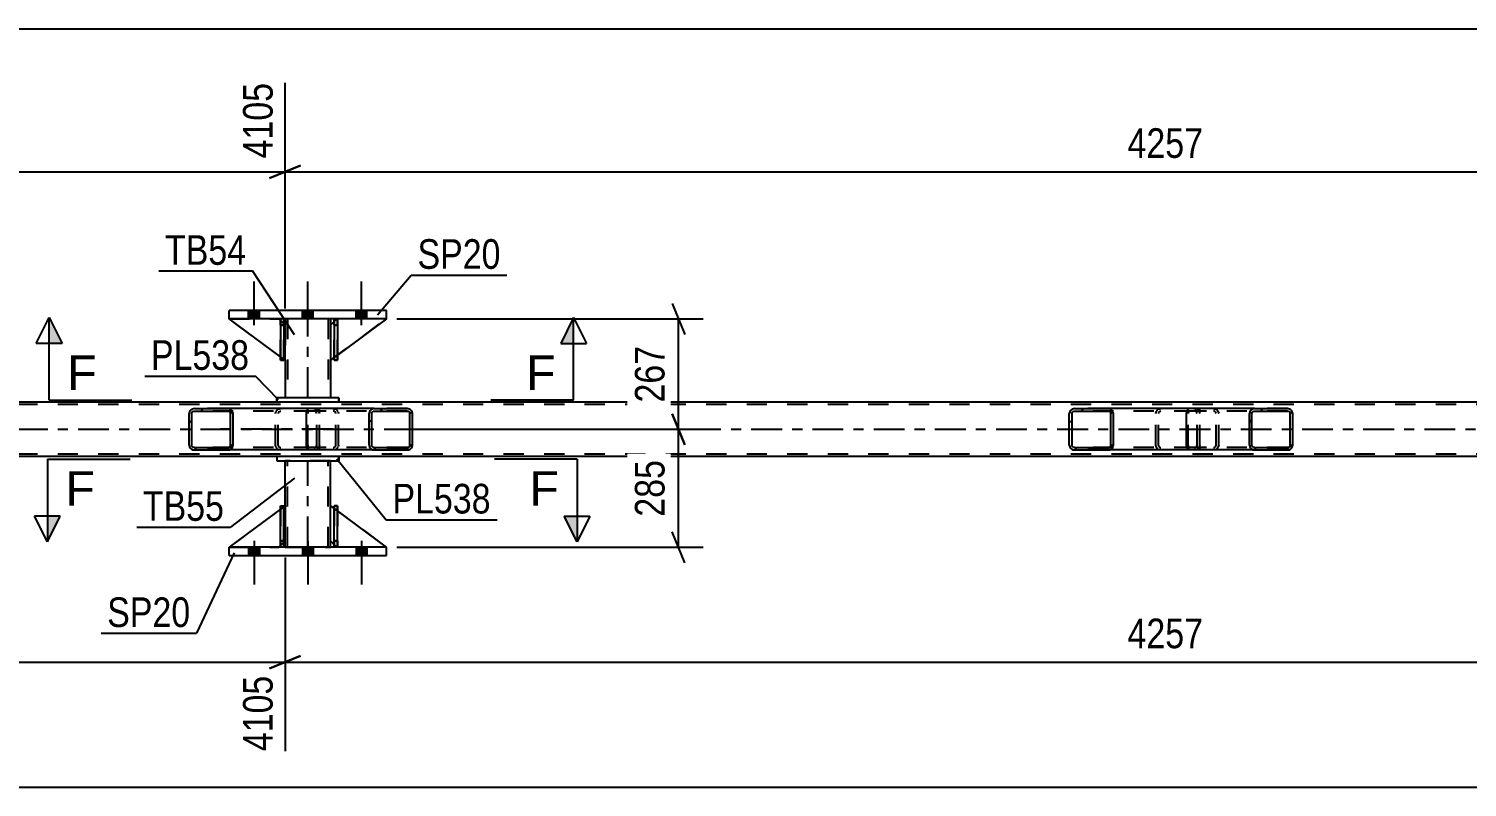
# Model space of a CAD drawing. Header units: millimetres. Extents: x -75 to 766, y -434 to 160.
# Drawn here: x 160.5 to 299.6, y -255.5 to -182.1 of the extents above; entities that cross this region are included whole.
import ezdxf

# ---------------------------------------------------------------- set-up
doc = ezdxf.new("R2010")
doc.units = ezdxf.units.MM
doc.linetypes.add('DXK_LINE_DOT2', pattern=[3.9198, 1.9599, -1.9599])
doc.linetypes.add('DXK_LINE_DOT3', pattern=[5.9187, 2.979, -0.9799, 0.9799, -0.9799])
doc.styles.add('Arial', font='arial.ttf', dxfattribs={"height": 0.2})
doc.styles.add('Arial Narrow', font='ARIALN.TTF', dxfattribs={"height": 0.2})

# ---------------------------------------------------------------- blocks, each defined once
blk = doc.blocks.new('Part-814185074-5312 - 5260')
at = {"color": 7, "linetype": 'DXK_LINE_DOT2'}
for p, q in [((184.8, -228.27), (185.12, -228.27)), ((184.8, -231.67), (184.8, -228.27)), ((184.8, -228.27), (184.8, -232.27)), ((185.12, -228.27), (185.12, -231.67)), ((185.12, -232.27), (185.12, -228.37)), ((185.12, -231.67), (184.8, -231.67)), ((184.8, -232.27), (184.8, -231.67)), ((185.12, -232.27), (184.8, -232.27)), ((185.12, -231.67), (185.12, -232.27)), ((185.12, -232.27), (185.12, -232.27))]:
    blk.add_line(p, q, dxfattribs=at)
blk = doc.blocks.new('Part-814185074-5344 - 5260')
at = {"color": 7, "linetype": 'DXK_LINE_DOT2'}
for p, q in [((190.25, -210.19), (189.65, -210.79)), ((189.65, -214.19), (195.04, -210.19)), ((189.65, -210.79), (189.65, -214.19)), ((195.04, -210.19), (190.25, -210.19))]:
    blk.add_line(p, q, dxfattribs=at)
blk = doc.blocks.new('Part-814185074-5385 - 5260')
at = {"color": 2, "linetype": 'Continuous'}
for p, q in [((185.24, -228.27), (185.24, -223.91)), ((189.64, -228.27), (189.64, -223.91)), ((185.24, -232.27), (185.24, -231.67)), ((189.64, -232.27), (189.64, -231.67))]:
    blk.add_line(p, q, dxfattribs=at)
at = {"color": 7, "linetype": 'DXK_LINE_DOT2'}
for p, q in [((189.64, -223.91), (185.24, -223.91)), ((185.48, -232.27), (185.48, -223.91)), ((189.4, -232.27), (189.4, -223.91)), ((185.24, -231.67), (185.24, -228.27)), ((189.64, -231.67), (189.64, -228.27)), ((185.24, -232.27), (189.64, -232.27))]:
    blk.add_line(p, q, dxfattribs=at)
at = {"color": 7, "linetype": 'DXK_LINE_DOT3'}
blk.add_line((187.44, -232.27), (187.44, -223.91), dxfattribs=at)
blk = doc.blocks.new('Part-814185074-5314 - 5260')
at = {"color": 2, "linetype": 'Continuous'}
for p, q in [((184.8, -232.27), (184.8, -228.27)), ((184.8, -228.27), (185.12, -228.27)), ((185.12, -232.27), (185.12, -228.27)), ((184.8, -232.27), (184.8, -232.27)), ((185.12, -232.27), (184.8, -232.27))]:
    blk.add_line(p, q, dxfattribs=at)
at = {"color": 7, "linetype": 'DXK_LINE_DOT2'}
for p, q in [((184.8, -228.27), (184.8, -231.67)), ((185.12, -231.67), (185.12, -228.27)), ((184.8, -231.67), (184.8, -232.27)), ((184.8, -231.67), (185.12, -231.67)), ((185.12, -232.27), (185.12, -231.67)), ((185.12, -232.27), (185.12, -232.27))]:
    blk.add_line(p, q, dxfattribs=at)
blk = doc.blocks.new('Part-814185074-5380 - 5260')
at = {"color": 2, "linetype": 'Continuous'}
for p, q in [((184.44, -223.51), (184.44, -223.91)), ((190.44, -223.51), (184.44, -223.51)), ((184.44, -223.91), (190.44, -223.91)), ((190.44, -223.51), (190.44, -223.91)), ((190.44, -223.51), (190.44, -223.51)), ((190.44, -223.91), (190.44, -223.91))]:
    blk.add_line(p, q, dxfattribs=at)
at = {"color": 7, "linetype": 'DXK_LINE_DOT2'}
for p, q in [((184.44, -223.51), (184.44, -223.91)), ((190.44, -223.91), (190.44, -223.51)), ((190.44, -223.51), (190.44, -223.51)), ((190.44, -223.91), (190.44, -223.91))]:
    blk.add_line(p, q, dxfattribs=at)
blk = doc.blocks.new('Part-814185074-5315 - 5260')
at = {"color": 7, "linetype": 'DXK_LINE_DOT2'}
for p, q in [((185.24, -228.27), (179.84, -232.27)), ((185.24, -231.67), (185.24, -228.27)), ((185.24, -228.27), (185.24, -231.67)), ((179.84, -232.27), (184.64, -232.27)), ((184.64, -232.27), (185.24, -231.67)), ((185.24, -231.67), (184.64, -232.27)), ((185.24, -231.67), (185.24, -231.67))]:
    blk.add_line(p, q, dxfattribs=at)
blk = doc.blocks.new('Part-814185074-5316 - 5260')
at = {"color": 2, "linetype": 'Continuous'}
for p, q in [((184.8, -228.6), (179.84, -232.27)), ((185.24, -228.27), (185.12, -228.37)), ((185.24, -231.67), (185.24, -228.27)), ((184.8, -232.12), (184.64, -232.27)), ((185.24, -231.67), (185.12, -231.8)), ((185.24, -231.67), (185.24, -231.67))]:
    blk.add_line(p, q, dxfattribs=at)
at = {"color": 7, "linetype": 'DXK_LINE_DOT2'}
for p, q in [((185.12, -228.37), (184.8, -228.6)), ((185.24, -231.67), (185.24, -228.27)), ((179.84, -232.27), (184.64, -232.27)), ((185.24, -231.67), (184.64, -232.27)), ((185.12, -231.8), (184.8, -232.12))]:
    blk.add_line(p, q, dxfattribs=at)
blk = doc.blocks.new('Part-814185074-5317 - 5260')
at = {"color": 7, "linetype": 'DXK_LINE_DOT2'}
for p, q in [((190, -210.79), (190, -210.19)), ((190, -210.19), (190, -210.19)), ((190, -210.19), (190, -214.19)), ((190.32, -210.19), (190, -210.19)), ((190, -214.19), (190, -210.79)), ((190, -210.79), (190.32, -210.79)), ((190.32, -210.79), (190.32, -210.19)), ((190.32, -214.19), (190.32, -210.19)), ((190.32, -210.79), (190.32, -214.19)), ((190, -214.19), (190.32, -214.19))]:
    blk.add_line(p, q, dxfattribs=at)
blk = doc.blocks.new('Part-814185074-5318 - 5260')
at = {"color": 7, "linetype": 'DXK_LINE_DOT2'}
for p, q in [((189.65, -231.67), (189.65, -228.27)), ((189.65, -228.27), (195.04, -232.27)), ((190.25, -232.27), (189.65, -231.67)), ((195.04, -232.27), (190.25, -232.27))]:
    blk.add_line(p, q, dxfattribs=at)
blk = doc.blocks.new('Part-814185074-5319 - 5260')
at = {"color": 2, "linetype": 'Continuous'}
for p, q in [((189.65, -231.67), (189.65, -228.27)), ((190, -228.54), (189.65, -228.27)), ((195.04, -232.27), (190.32, -228.77)), ((190, -232.03), (189.65, -231.67))]:
    blk.add_line(p, q, dxfattribs=at)
at = {"color": 7, "linetype": 'DXK_LINE_DOT2'}
for p, q in [((190.32, -228.77), (190, -228.54)), ((190.25, -232.27), (190, -232.03)), ((195.04, -232.27), (190.25, -232.27)), ((195.04, -232.27), (195.04, -232.27)), ((195.04, -232.27), (195.04, -232.27))]:
    blk.add_line(p, q, dxfattribs=at)
blk = doc.blocks.new('Part-814185074-5403 - 5260')
at = {"color": 2, "linetype": 'Continuous'}
for p, q in [((185.24, -210.19), (185.24, -210.79)), ((189.64, -210.19), (189.64, -210.79)), ((185.24, -214.19), (185.24, -217.83)), ((189.64, -214.19), (189.64, -217.83))]:
    blk.add_line(p, q, dxfattribs=at)
at = {"color": 7, "linetype": 'DXK_LINE_DOT2'}
for p, q in [((189.64, -210.19), (185.24, -210.19)), ((185.24, -210.79), (185.24, -214.19)), ((185.48, -210.19), (185.48, -217.83)), ((189.4, -210.19), (189.4, -217.83)), ((189.64, -210.79), (189.64, -214.19)), ((189.64, -217.83), (185.24, -217.83))]:
    blk.add_line(p, q, dxfattribs=at)
at = {"color": 7, "linetype": 'DXK_LINE_DOT3'}
blk.add_line((187.44, -217.83), (187.44, -210.19), dxfattribs=at)
blk = doc.blocks.new('Part-814185074-5341 - 5260')
at = {"color": 2, "linetype": 'Continuous'}
for p, q in [((185.12, -210.19), (184.8, -210.19)), ((184.8, -210.19), (184.8, -214.19)), ((185.12, -210.19), (185.12, -210.19)), ((185.12, -210.19), (185.12, -214.19)), ((185.12, -214.19), (184.8, -214.19))]:
    blk.add_line(p, q, dxfattribs=at)
at = {"color": 7, "linetype": 'DXK_LINE_DOT2'}
for p, q in [((184.8, -210.79), (184.8, -210.19)), ((185.12, -210.79), (184.8, -210.79)), ((184.8, -210.79), (184.8, -214.19)), ((185.12, -210.79), (185.12, -210.19)), ((185.12, -210.19), (185.12, -210.19)), ((185.12, -214.19), (185.12, -210.79))]:
    blk.add_line(p, q, dxfattribs=at)
blk = doc.blocks.new('Part-814185074-5413 - 5260')
at = {"linetype": 'Continuous'}
h = blk.add_hatch(dxfattribs=at)
h.set_pattern_fill('', scale=0.7, style=0, pattern_type=0)
h.set_pattern_definition([(45, (180.174, -219.1703), (-1.57154, 1.57154), [])])
h.paths.add_polyline_path([(180.21, -219.35), (180.17, -219.17), (180.06, -219.01), (179.9, -218.91), (179.7, -218.87), (176.47, -218.87), (176.27, -218.91), (176.11, -219.01), (175.99, -219.17), (175.96, -219.35), (175.96, -222.39), (175.99, -222.58), (176.11, -222.73), (176.27, -222.84), (176.47, -222.87), (179.7, -222.87), (179.9, -222.84), (180.06, -222.73), (180.17, -222.58), (180.21, -222.39)])
h.paths.add_polyline_path([(179.94, -222.49), (179.88, -222.56), (179.8, -222.62), (179.7, -222.63), (176.47, -222.63), (176.37, -222.62), (176.29, -222.56), (176.23, -222.49), (176.21, -222.39), (176.21, -219.35), (176.23, -219.26), (176.29, -219.18), (176.37, -219.13), (176.47, -219.11), (179.7, -219.11), (179.8, -219.13), (179.88, -219.18), (179.94, -219.26), (179.96, -219.35), (179.96, -222.39)])
at = {"color": 2, "linetype": 'Continuous'}
for p, q in [((175.99, -219.17), (175.96, -219.35)), ((175.96, -222.39), (175.96, -219.35)), ((176.21, -219.35), (176.23, -219.26)), ((176.21, -222.39), (176.21, -219.35)), ((176.23, -219.26), (176.29, -219.18)), ((176.47, -218.87), (176.27, -218.91)), ((176.29, -219.18), (176.37, -219.13)), ((176.37, -219.13), (176.47, -219.11)), ((176.47, -218.87), (179.7, -218.87)), ((176.47, -219.11), (179.7, -219.11)), ((187.57, -218.87), (179.7, -218.87)), ((179.9, -218.91), (179.7, -218.87)), ((179.7, -219.11), (179.8, -219.13)), ((179.8, -219.13), (179.88, -219.18)), ((179.88, -219.18), (179.94, -219.26)), ((179.94, -219.26), (179.96, -219.35)), ((179.96, -222.39), (179.96, -219.35)), ((180.21, -219.35), (180.17, -219.17)), ((180.21, -222.39), (180.21, -219.35)), ((175.96, -222.39), (175.99, -222.58)), ((176.23, -222.49), (176.21, -222.39)), ((176.29, -222.56), (176.23, -222.49)), ((176.37, -222.62), (176.29, -222.56)), ((179.88, -222.56), (179.8, -222.62)), ((179.94, -222.49), (179.88, -222.56)), ((179.96, -222.39), (179.94, -222.49)), ((180.17, -222.58), (180.21, -222.39)), ((176.27, -222.84), (176.47, -222.87)), ((176.47, -222.63), (176.37, -222.62)), ((176.47, -222.63), (179.7, -222.63)), ((176.47, -222.87), (179.7, -222.87)), ((179.8, -222.62), (179.7, -222.63)), ((179.7, -222.87), (179.9, -222.84)), ((187.57, -222.87), (179.7, -222.87))]:
    blk.add_line(p, q, dxfattribs=at)
at = {"color": 7, "linetype": 'DXK_LINE_DOT2'}
for p, q in [((179.7, -218.87), (176.47, -218.87)), ((188.05, -219.11), (176.47, -219.11)), ((184.31, -219.35), (184.34, -219.17)), ((184.31, -222.39), (184.31, -219.35)), ((184.58, -219.26), (184.56, -219.35)), ((184.56, -222.39), (184.56, -219.35)), ((184.64, -219.18), (184.58, -219.26)), ((184.62, -218.91), (184.82, -218.87)), ((184.64, -219.18), (184.66, -219.17)), ((184.66, -219.17), (184.72, -219.13)), ((184.72, -219.13), (184.82, -219.11)), ((188.05, -218.87), (187.57, -218.87)), ((188.05, -218.87), (188.25, -218.91)), ((188.15, -219.13), (188.05, -219.11)), ((188.23, -219.18), (188.15, -219.13)), ((188.29, -219.26), (188.23, -219.18)), ((188.31, -219.35), (188.29, -219.26)), ((188.31, -222.39), (188.31, -219.35)), ((188.52, -219.17), (188.56, -219.35)), ((188.56, -222.39), (188.56, -219.35)), ((184.34, -222.58), (184.31, -222.39)), ((184.56, -222.39), (184.58, -222.49)), ((184.58, -222.49), (184.64, -222.56)), ((184.64, -222.56), (184.66, -222.58)), ((184.66, -222.58), (184.72, -222.62)), ((188.15, -222.62), (188.23, -222.56)), ((188.23, -222.56), (188.29, -222.49)), ((188.29, -222.49), (188.31, -222.39)), ((188.56, -222.39), (188.52, -222.58)), ((188.05, -222.63), (176.47, -222.63)), ((179.7, -222.87), (176.47, -222.87)), ((184.82, -222.87), (184.62, -222.84)), ((184.72, -222.62), (184.82, -222.63)), ((188.05, -222.87), (187.57, -222.87)), ((188.05, -222.63), (188.15, -222.62)), ((188.25, -222.84), (188.05, -222.87))]:
    blk.add_line(p, q, dxfattribs=at)
at = {"color": 7, "linetype": 'DXK_LINE_DOT3'}
blk.add_line((189.85, -220.87), (178.08, -220.87), dxfattribs=at)
at = {"color": 2, "linetype": 'Continuous'}
for centre, start, end in [((176.45, -219.37), 110.7583, 155.68), ((179.72, -219.37), 24.32, 69.2417), ((176.45, -222.37), 204.32, 249.2417), ((179.72, -222.37), 290.7583, 335.68)]:
    blk.add_arc(centre, 0.496, start, end, dxfattribs=at)
at = {"color": 7, "linetype": 'DXK_LINE_DOT2'}
for centre, start, end in [((184.8, -219.37), 110.7583, 155.68), ((188.07, -219.37), 24.32, 69.2417), ((184.8, -222.37), 204.32, 249.2417), ((188.07, -222.37), 290.7583, 335.68)]:
    blk.add_arc(centre, 0.496, start, end, dxfattribs=at)
blk = doc.blocks.new('Part-814185074-5342 - 5260')
at = {"color": 7, "linetype": 'DXK_LINE_DOT2'}
for p, q in [((185.24, -214.19), (179.84, -210.19)), ((179.84, -210.19), (184.64, -210.19)), ((184.64, -210.19), (185.24, -210.79)), ((185.24, -210.79), (184.64, -210.19)), ((185.24, -210.79), (185.24, -214.19)), ((185.24, -210.79), (185.24, -210.79)), ((185.24, -210.79), (185.24, -214.19))]:
    blk.add_line(p, q, dxfattribs=at)
blk = doc.blocks.new('Part-814185074-5343 - 5260')
at = {"color": 2, "linetype": 'Continuous'}
for p, q in [((184.8, -213.86), (179.84, -210.19)), ((184.8, -210.35), (184.64, -210.19)), ((185.24, -210.79), (185.12, -210.67)), ((185.24, -210.79), (185.24, -210.79)), ((185.24, -214.19), (185.24, -210.79)), ((185.12, -214.1), (185.24, -214.19)), ((185.24, -214.19), (185.24, -214.19))]:
    blk.add_line(p, q, dxfattribs=at)
at = {"color": 7, "linetype": 'DXK_LINE_DOT2'}
for p, q in [((184.64, -210.19), (179.84, -210.19)), ((184.64, -210.19), (185.24, -210.79)), ((185.12, -210.67), (184.8, -210.35)), ((185.24, -210.79), (185.24, -214.19)), ((185.12, -214.1), (184.8, -213.86))]:
    blk.add_line(p, q, dxfattribs=at)
blk = doc.blocks.new('Part-814185074-5345 - 5260')
at = {"color": 2, "linetype": 'Continuous'}
for p, q in [((190, -210.44), (189.65, -210.79)), ((189.65, -210.79), (189.65, -214.19)), ((195.04, -210.19), (190.32, -213.69)), ((190, -213.93), (189.65, -214.19))]:
    blk.add_line(p, q, dxfattribs=at)
at = {"color": 7, "linetype": 'DXK_LINE_DOT2'}
for p, q in [((190.25, -210.19), (190, -210.44)), ((195.04, -210.19), (190.25, -210.19)), ((190.32, -213.69), (190, -213.93))]:
    blk.add_line(p, q, dxfattribs=at)
blk = doc.blocks.new('Part-814185074-5364 - 5260')
at = {"linetype": 'Continuous'}
h = blk.add_hatch(dxfattribs=at)
h.set_pattern_fill('', scale=0.7, style=0, pattern_type=0)
h.set_pattern_definition([(45, (265.3082, -219.1703), (-1.57154, 1.57154), [])])
h.paths.add_polyline_path([(265.35, -219.35), (265.31, -219.17), (265.2, -219.01), (265.03, -218.91), (264.84, -218.87), (261.6, -218.87), (261.41, -218.91), (261.24, -219.01), (261.13, -219.17), (261.09, -219.35), (261.09, -222.39), (261.13, -222.58), (261.24, -222.73), (261.41, -222.84), (261.6, -222.87), (264.84, -222.87), (265.03, -222.84), (265.2, -222.73), (265.31, -222.58), (265.35, -222.39)])
h.paths.add_polyline_path([(265.07, -222.49), (265.02, -222.56), (264.93, -222.62), (264.84, -222.63), (261.6, -222.63), (261.5, -222.62), (261.42, -222.56), (261.37, -222.49), (261.35, -222.39), (261.35, -219.35), (261.37, -219.26), (261.42, -219.18), (261.5, -219.13), (261.6, -219.11), (264.84, -219.11), (264.93, -219.13), (265.02, -219.18), (265.07, -219.26), (265.09, -219.35), (265.09, -222.39)])
at = {"color": 2, "linetype": 'Continuous'}
for p, q in [((261.13, -219.17), (261.09, -219.35)), ((261.09, -222.39), (261.09, -219.35)), ((261.35, -219.35), (261.37, -219.26)), ((261.35, -222.39), (261.35, -219.35)), ((261.37, -219.26), (261.42, -219.18)), ((261.6, -218.87), (261.41, -218.91)), ((261.42, -219.18), (261.5, -219.13)), ((261.5, -219.13), (261.6, -219.11)), ((261.6, -218.87), (264.84, -218.87)), ((261.6, -219.11), (264.84, -219.11)), ((272.7, -218.87), (264.84, -218.87)), ((265.03, -218.91), (264.84, -218.87)), ((264.84, -219.11), (264.93, -219.13)), ((264.93, -219.13), (265.02, -219.18)), ((265.02, -219.18), (265.07, -219.26)), ((265.07, -219.26), (265.09, -219.35)), ((265.09, -222.39), (265.09, -219.35)), ((265.35, -219.35), (265.31, -219.17)), ((265.35, -222.39), (265.35, -219.35)), ((261.09, -222.39), (261.13, -222.58)), ((261.37, -222.49), (261.35, -222.39)), ((261.42, -222.56), (261.37, -222.49)), ((261.5, -222.62), (261.42, -222.56)), ((265.02, -222.56), (264.93, -222.62)), ((265.07, -222.49), (265.02, -222.56)), ((265.09, -222.39), (265.07, -222.49)), ((265.31, -222.58), (265.35, -222.39)), ((261.41, -222.84), (261.6, -222.87)), ((261.6, -222.63), (261.5, -222.62)), ((261.6, -222.63), (264.84, -222.63)), ((261.6, -222.87), (264.84, -222.87)), ((264.93, -222.62), (264.84, -222.63)), ((264.84, -222.87), (265.03, -222.84)), ((272.7, -222.87), (264.84, -222.87))]:
    blk.add_line(p, q, dxfattribs=at)
at = {"color": 7, "linetype": 'DXK_LINE_DOT2'}
for p, q in [((264.84, -218.87), (261.6, -218.87)), ((273.19, -219.11), (261.6, -219.11)), ((269.44, -219.35), (269.48, -219.17)), ((269.44, -222.39), (269.44, -219.35)), ((269.71, -219.26), (269.7, -219.35)), ((269.7, -222.39), (269.7, -219.35)), ((269.77, -219.18), (269.71, -219.26)), ((269.76, -218.91), (269.95, -218.87)), ((269.77, -219.18), (269.79, -219.17)), ((269.79, -219.17), (269.85, -219.13)), ((269.85, -219.13), (269.95, -219.11)), ((273.19, -218.87), (272.7, -218.87)), ((273.19, -218.87), (273.38, -218.91)), ((273.28, -219.13), (273.19, -219.11)), ((273.37, -219.18), (273.28, -219.13)), ((273.42, -219.26), (273.37, -219.18)), ((273.44, -219.35), (273.42, -219.26)), ((273.44, -222.39), (273.44, -219.35)), ((273.66, -219.17), (273.7, -219.35)), ((273.7, -222.39), (273.7, -219.35)), ((269.48, -222.58), (269.44, -222.39)), ((269.7, -222.39), (269.71, -222.49)), ((269.71, -222.49), (269.77, -222.56)), ((269.77, -222.56), (269.85, -222.62)), ((273.28, -222.62), (273.37, -222.56)), ((273.37, -222.56), (273.42, -222.49)), ((273.42, -222.49), (273.44, -222.39)), ((273.7, -222.39), (273.66, -222.58)), ((273.19, -222.63), (261.6, -222.63)), ((264.84, -222.87), (261.6, -222.87)), ((269.95, -222.87), (269.76, -222.84)), ((269.85, -222.62), (269.95, -222.63)), ((273.19, -222.87), (272.7, -222.87)), ((273.19, -222.63), (273.28, -222.62)), ((273.38, -222.84), (273.19, -222.87))]:
    blk.add_line(p, q, dxfattribs=at)
at = {"color": 2, "linetype": 'Continuous'}
for centre, start, end in [((261.58, -219.37), 110.7583, 155.68), ((264.86, -219.37), 24.32, 69.2417), ((261.58, -222.37), 204.32, 249.2417), ((264.86, -222.37), 290.7583, 335.68)]:
    blk.add_arc(centre, 0.496, start, end, dxfattribs=at)
at = {"color": 7, "linetype": 'DXK_LINE_DOT2'}
for centre, start, end in [((269.93, -219.37), 110.7583, 155.68), ((273.21, -219.37), 24.32, 69.2417), ((269.93, -222.37), 204.32, 249.2417), ((273.21, -222.37), 290.7583, 335.68)]:
    blk.add_arc(centre, 0.496, start, end, dxfattribs=at)
blk = doc.blocks.new('Part-814185074-5480 - 5260')
at = {"linetype": 'Continuous'}
h = blk.add_hatch(dxfattribs=at)
h.set_pattern_fill('', scale=0.7, style=0, pattern_type=0)
h.set_pattern_definition([(45, (282.653, -219.1703), (-1.57154, 1.57154), [])])
h.paths.add_polyline_path([(282.69, -219.35), (282.65, -219.17), (282.54, -219.01), (282.38, -218.91), (282.19, -218.87), (279, -218.87), (278.81, -218.91), (278.65, -219.01), (278.54, -219.17), (278.5, -219.35), (278.5, -222.39), (278.54, -222.58), (278.65, -222.73), (278.81, -222.84), (279, -222.87), (282.19, -222.87), (282.38, -222.84), (282.54, -222.73), (282.65, -222.58), (282.69, -222.39)])
h.paths.add_polyline_path([(282.42, -222.49), (282.37, -222.56), (282.28, -222.62), (282.19, -222.63), (279, -222.63), (278.91, -222.62), (278.83, -222.56), (278.77, -222.49), (278.75, -222.39), (278.75, -219.35), (278.77, -219.26), (278.83, -219.18), (278.91, -219.13), (279, -219.11), (282.19, -219.11), (282.28, -219.13), (282.37, -219.18), (282.42, -219.26), (282.44, -219.35), (282.44, -222.39)])
at = {"color": 2, "linetype": 'Continuous'}
for p, q in [((272.43, -219.35), (272.45, -219.17)), ((272.43, -222.39), (272.43, -219.35)), ((272.45, -219.17), (272.51, -219.01)), ((272.51, -219.01), (272.6, -218.91)), ((272.6, -218.91), (272.7, -218.87)), ((279, -218.87), (272.7, -218.87)), ((278.54, -219.17), (278.5, -219.35)), ((278.5, -222.39), (278.5, -219.35)), ((278.75, -219.35), (278.77, -219.26)), ((278.75, -222.39), (278.75, -219.35)), ((278.77, -219.26), (278.83, -219.18)), ((279, -218.87), (278.81, -218.91)), ((278.83, -219.18), (278.91, -219.13)), ((278.91, -219.13), (279, -219.11)), ((279, -218.87), (282.19, -218.87)), ((279, -219.11), (282.19, -219.11)), ((282.38, -218.91), (282.19, -218.87)), ((282.19, -219.11), (282.28, -219.13)), ((282.28, -219.13), (282.37, -219.18)), ((282.37, -219.18), (282.42, -219.26)), ((282.42, -219.26), (282.44, -219.35)), ((282.44, -222.39), (282.44, -219.35)), ((282.69, -219.35), (282.65, -219.17)), ((282.69, -222.39), (282.69, -219.35)), ((272.45, -222.58), (272.43, -222.39)), ((272.51, -222.73), (272.45, -222.58)), ((278.5, -222.39), (278.54, -222.58)), ((278.77, -222.49), (278.75, -222.39)), ((278.83, -222.56), (278.77, -222.49)), ((278.91, -222.62), (278.83, -222.56)), ((282.37, -222.56), (282.28, -222.62)), ((282.42, -222.49), (282.37, -222.56)), ((282.44, -222.39), (282.42, -222.49)), ((282.65, -222.58), (282.69, -222.39)), ((272.6, -222.84), (272.51, -222.73)), ((272.7, -222.87), (272.6, -222.84)), ((279, -222.87), (272.7, -222.87)), ((278.81, -222.84), (279, -222.87)), ((279, -222.63), (278.91, -222.62)), ((279, -222.63), (282.19, -222.63)), ((279, -222.87), (282.19, -222.87)), ((282.28, -222.62), (282.19, -222.63)), ((282.19, -222.87), (282.38, -222.84))]:
    blk.add_line(p, q, dxfattribs=at)
at = {"color": 7, "linetype": 'DXK_LINE_DOT2'}
for p, q in [((272.58, -219.26), (272.57, -219.35)), ((272.57, -222.39), (272.57, -219.35)), ((272.61, -219.18), (272.58, -219.26)), ((272.65, -219.13), (272.61, -219.18)), ((272.7, -219.11), (272.65, -219.13)), ((282.19, -219.11), (272.7, -219.11)), ((273.7, -219.11), (273.7, -218.87)), ((275.04, -218.87), (275.23, -218.91)), ((275.13, -219.13), (275.04, -219.11)), ((275.22, -219.18), (275.13, -219.13)), ((275.27, -219.26), (275.22, -219.18)), ((275.29, -219.35), (275.27, -219.26)), ((275.29, -222.39), (275.29, -219.35)), ((275.5, -219.17), (275.54, -219.35)), ((275.54, -222.39), (275.54, -219.35)), ((282.19, -218.87), (279, -218.87)), ((272.57, -222.39), (272.58, -222.49)), ((272.58, -222.49), (272.61, -222.56)), ((272.61, -222.56), (272.65, -222.62)), ((275.13, -222.62), (275.22, -222.56)), ((275.22, -222.56), (275.27, -222.49)), ((275.27, -222.49), (275.29, -222.39)), ((275.54, -222.39), (275.5, -222.58)), ((272.65, -222.62), (272.7, -222.63)), ((282.19, -222.63), (272.7, -222.63)), ((273.7, -222.87), (273.7, -222.63)), ((275.04, -222.63), (275.13, -222.62)), ((275.23, -222.84), (275.04, -222.87)), ((282.19, -222.87), (279, -222.87))]:
    blk.add_line(p, q, dxfattribs=at)
for centre, start, end in [((275.05, -219.37), 23.8494, 68.8059), ((275.05, -222.38), 291.1941, 336.1506)]:
    blk.add_arc(centre, 0.492, start, end, dxfattribs=at)
at = {"color": 2, "linetype": 'Continuous'}
for centre, start, end in [((278.99, -219.37), 111.1941, 156.1506), ((282.2, -219.37), 23.8494, 68.8059), ((278.99, -222.38), 203.8494, 248.8059), ((282.2, -222.38), 291.1941, 336.1506)]:
    blk.add_arc(centre, 0.492, start, end, dxfattribs=at)
blk = doc.blocks.new('Part-814185074-5372 - 5260')
at = {"color": 2, "linetype": 'Continuous'}
for p, q in [((190, -232.27), (190, -228.27)), ((190, -228.27), (190.32, -228.27)), ((190.32, -232.27), (190.32, -228.27)), ((190, -232.27), (190, -232.27)), ((190.32, -232.27), (190, -232.27))]:
    blk.add_line(p, q, dxfattribs=at)
at = {"color": 7, "linetype": 'DXK_LINE_DOT2'}
for p, q in [((190, -228.27), (190, -231.67)), ((190.32, -231.67), (190.32, -228.27)), ((190, -231.67), (190, -232.27)), ((190, -231.67), (190.32, -231.67)), ((190.32, -232.27), (190.32, -231.67)), ((190.32, -232.27), (190.32, -232.27))]:
    blk.add_line(p, q, dxfattribs=at)
blk = doc.blocks.new('Part-814185074-5374 - 5260')
at = {"color": 7, "linetype": 'DXK_LINE_DOT2'}
for p, q in [((190.32, -228.27), (190, -228.27)), ((190, -231.67), (190, -228.27)), ((190, -228.27), (190, -232.27)), ((190.32, -228.27), (190.32, -231.67)), ((190.32, -232.27), (190.32, -228.27)), ((190.32, -231.67), (190, -231.67)), ((190, -232.27), (190, -231.67)), ((190.32, -232.27), (190, -232.27)), ((190.32, -231.67), (190.32, -232.27)), ((190.32, -232.27), (190.32, -232.27))]:
    blk.add_line(p, q, dxfattribs=at)
blk = doc.blocks.new('Part-814185074-5390 - 5260')
at = {"color": 2, "linetype": 'Continuous'}
for p, q in [((179.84, -210.19), (179.84, -209.39)), ((195.04, -209.39), (179.84, -209.39)), ((195.04, -210.19), (195.04, -209.39)), ((195.04, -210.19), (179.84, -210.19))]:
    blk.add_line(p, q, dxfattribs=at)
at = {"color": 7, "linetype": 'DXK_LINE_DOT2'}
for p, q in [((179.84, -210.19), (179.84, -209.39)), ((195.04, -210.19), (195.04, -209.39))]:
    blk.add_line(p, q, dxfattribs=at)
blk = doc.blocks.new('Part-814185074-5395 - 5260')
at = {"color": 2, "linetype": 'Continuous'}
for p, q in [((179.84, -233.07), (179.84, -232.27)), ((195.04, -232.27), (179.84, -232.27)), ((195.04, -233.07), (195.04, -232.27)), ((179.84, -233.07), (195.04, -233.07))]:
    blk.add_line(p, q, dxfattribs=at)
at = {"color": 7, "linetype": 'DXK_LINE_DOT2'}
for p, q in [((179.84, -233.07), (179.84, -232.27)), ((195.04, -233.07), (195.04, -232.27))]:
    blk.add_line(p, q, dxfattribs=at)
blk = doc.blocks.new('Part-814185074-5397 - 5260')
at = {"color": 7, "linetype": 'DXK_LINE_DOT2'}
for p, q in [((184.8, -210.79), (184.8, -210.19)), ((184.8, -210.19), (184.8, -210.19)), ((184.8, -210.19), (184.8, -214.19)), ((185.12, -210.19), (184.8, -210.19)), ((184.8, -214.19), (184.8, -210.79)), ((184.8, -210.79), (185.12, -210.79)), ((185.12, -210.79), (185.12, -210.19)), ((185.12, -214.19), (185.12, -210.19)), ((185.12, -210.79), (185.12, -214.19)), ((184.8, -214.19), (185.12, -214.19))]:
    blk.add_line(p, q, dxfattribs=at)
blk = doc.blocks.new('Part-814185074-5414 - 5260')
at = {"linetype": 'Continuous'}
h = blk.add_hatch(dxfattribs=at)
h.set_pattern_fill('', scale=0.7, style=0, pattern_type=0)
h.set_pattern_definition([(45, (197.519, -219.1703), (-1.57154, 1.57154), [])])
h.paths.add_polyline_path([(197.56, -219.35), (197.52, -219.17), (197.41, -219.01), (197.25, -218.91), (197.05, -218.87), (193.87, -218.87), (193.68, -218.91), (193.51, -219.01), (193.41, -219.17), (193.37, -219.35), (193.37, -222.39), (193.41, -222.58), (193.51, -222.73), (193.68, -222.84), (193.87, -222.87), (197.05, -222.87), (197.25, -222.84), (197.41, -222.73), (197.52, -222.58), (197.56, -222.39)])
h.paths.add_polyline_path([(197.29, -222.49), (197.23, -222.56), (197.15, -222.62), (197.05, -222.63), (193.87, -222.63), (193.77, -222.62), (193.69, -222.56), (193.64, -222.49), (193.62, -222.39), (193.62, -219.35), (193.64, -219.26), (193.69, -219.18), (193.77, -219.13), (193.87, -219.11), (197.05, -219.11), (197.15, -219.13), (197.23, -219.18), (197.29, -219.26), (197.31, -219.35), (197.31, -222.39)])
at = {"color": 2, "linetype": 'Continuous'}
for p, q in [((187.3, -219.35), (187.32, -219.17)), ((187.3, -222.39), (187.3, -219.35)), ((187.32, -219.17), (187.38, -219.01)), ((187.38, -219.01), (187.47, -218.91)), ((187.47, -218.91), (187.57, -218.87)), ((193.87, -218.87), (187.57, -218.87)), ((193.41, -219.17), (193.37, -219.35)), ((193.37, -222.39), (193.37, -219.35)), ((193.62, -219.35), (193.64, -219.26)), ((193.62, -222.39), (193.62, -219.35)), ((193.64, -219.26), (193.69, -219.18)), ((193.87, -218.87), (193.68, -218.91)), ((193.69, -219.18), (193.77, -219.13)), ((193.77, -219.13), (193.87, -219.11)), ((193.87, -218.87), (197.05, -218.87)), ((193.87, -219.11), (197.05, -219.11)), ((197.25, -218.91), (197.05, -218.87)), ((197.05, -219.11), (197.15, -219.13)), ((197.15, -219.13), (197.23, -219.18)), ((197.23, -219.18), (197.29, -219.26)), ((197.29, -219.26), (197.31, -219.35)), ((197.31, -222.39), (197.31, -219.35)), ((197.56, -219.35), (197.52, -219.17)), ((197.56, -222.39), (197.56, -219.35)), ((187.32, -222.58), (187.3, -222.39)), ((187.38, -222.73), (187.32, -222.58)), ((193.37, -222.39), (193.41, -222.58)), ((193.64, -222.49), (193.62, -222.39)), ((193.69, -222.56), (193.64, -222.49)), ((193.77, -222.62), (193.69, -222.56)), ((197.23, -222.56), (197.15, -222.62)), ((197.29, -222.49), (197.23, -222.56)), ((197.31, -222.39), (197.29, -222.49)), ((197.52, -222.58), (197.56, -222.39)), ((187.47, -222.84), (187.38, -222.73)), ((187.57, -222.87), (187.47, -222.84)), ((193.87, -222.87), (187.57, -222.87)), ((193.68, -222.84), (193.87, -222.87)), ((193.87, -222.63), (193.77, -222.62)), ((193.87, -222.63), (197.05, -222.63)), ((193.87, -222.87), (197.05, -222.87)), ((197.15, -222.62), (197.05, -222.63)), ((197.05, -222.87), (197.25, -222.84))]:
    blk.add_line(p, q, dxfattribs=at)
at = {"color": 7, "linetype": 'DXK_LINE_DOT2'}
for p, q in [((187.44, -219.26), (187.43, -219.35)), ((187.43, -222.39), (187.43, -219.35)), ((187.47, -219.18), (187.44, -219.26)), ((187.52, -219.13), (187.47, -219.18)), ((187.57, -219.11), (187.52, -219.13)), ((197.05, -219.11), (187.57, -219.11)), ((188.56, -219.11), (188.56, -218.87)), ((189.9, -218.87), (190.1, -218.91)), ((190, -219.13), (189.9, -219.11)), ((190.08, -219.18), (190, -219.13)), ((190.14, -219.26), (190.08, -219.18)), ((190.16, -219.35), (190.14, -219.26)), ((190.16, -222.39), (190.16, -219.35)), ((190.37, -219.17), (190.41, -219.35)), ((190.41, -222.39), (190.41, -219.35)), ((197.05, -218.87), (193.87, -218.87)), ((187.43, -222.39), (187.44, -222.49)), ((187.44, -222.49), (187.47, -222.56)), ((187.47, -222.56), (187.52, -222.62)), ((190, -222.62), (190.08, -222.56)), ((190.08, -222.56), (190.14, -222.49)), ((190.14, -222.49), (190.16, -222.39)), ((190.41, -222.39), (190.37, -222.58)), ((187.52, -222.62), (187.57, -222.63)), ((197.05, -222.63), (187.57, -222.63)), ((188.56, -222.87), (188.56, -222.63)), ((189.9, -222.63), (190, -222.62)), ((190.1, -222.84), (189.9, -222.87)), ((197.05, -222.87), (193.87, -222.87))]:
    blk.add_line(p, q, dxfattribs=at)
for centre, start, end in [((189.92, -219.37), 23.8494, 68.8059), ((189.92, -222.38), 291.1941, 336.1506)]:
    blk.add_arc(centre, 0.492, start, end, dxfattribs=at)
at = {"color": 2, "linetype": 'Continuous'}
for centre, start, end in [((193.86, -219.37), 111.1941, 156.1506), ((197.07, -219.37), 23.8494, 68.8059), ((193.86, -222.38), 203.8494, 248.8059), ((197.07, -222.38), 291.1941, 336.1506)]:
    blk.add_arc(centre, 0.492, start, end, dxfattribs=at)
blk = doc.blocks.new('Part-814185074-5419 - 5260')
at = {"color": 2, "linetype": 'Continuous'}
for p, q in [((190.32, -210.19), (190, -210.19)), ((190, -210.19), (190, -214.19)), ((190.32, -210.19), (190.32, -210.19)), ((190.32, -210.19), (190.32, -214.19)), ((190.32, -214.19), (190, -214.19))]:
    blk.add_line(p, q, dxfattribs=at)
at = {"color": 7, "linetype": 'DXK_LINE_DOT2'}
for p, q in [((190, -210.79), (190, -210.19)), ((190.32, -210.79), (190, -210.79)), ((190, -210.79), (190, -214.19)), ((190.32, -210.79), (190.32, -210.19)), ((190.32, -210.19), (190.32, -210.19)), ((190.32, -214.19), (190.32, -210.79))]:
    blk.add_line(p, q, dxfattribs=at)
blk = doc.blocks.new('Part-814185074-5430 - 5260')
at = {"color": 2, "linetype": 'Continuous'}
for p, q in [((190.44, -217.83), (184.44, -217.83)), ((184.44, -218.23), (184.44, -217.83)), ((184.44, -217.83), (184.44, -217.83)), ((190.44, -218.23), (184.44, -218.23)), ((184.44, -218.23), (184.44, -218.23)), ((190.44, -217.83), (190.44, -218.23)), ((190.44, -217.83), (190.44, -217.83)), ((190.44, -218.23), (190.44, -218.23))]:
    blk.add_line(p, q, dxfattribs=at)
at = {"color": 7, "linetype": 'DXK_LINE_DOT2'}
for p, q in [((190.44, -217.83), (184.44, -217.83)), ((184.44, -217.83), (184.44, -218.23)), ((190.44, -218.23), (184.44, -218.23)), ((190.44, -218.23), (190.44, -217.83))]:
    blk.add_line(p, q, dxfattribs=at)
blk = doc.blocks.new('Part-814185074-5479 - 5260')
at = {"color": 2, "linetype": 'Continuous'}
for p, q in [((184.44, -218.23), (46.85, -218.23)), ((354.71, -218.23), (190.44, -218.23)), ((184.44, -223.51), (46.85, -223.51)), ((354.71, -223.51), (190.44, -223.51))]:
    blk.add_line(p, q, dxfattribs=at)
at = {"color": 7, "linetype": 'DXK_LINE_DOT2'}
for p, q in [((190.44, -218.23), (184.44, -218.23)), ((623.83, -218.47), (46.85, -218.47)), ((623.83, -223.27), (46.85, -223.27)), ((190.44, -223.51), (184.44, -223.51))]:
    blk.add_line(p, q, dxfattribs=at)
at = {"color": 7, "linetype": 'DXK_LINE_DOT3'}
blk.add_line((46.85, -220.87), (623.83, -220.87), dxfattribs=at)
blk = doc.blocks.new('Bolt-814185074-5525 - 5260')
at = {"linetype": 'Continuous'}
for points in [[(182.76, -232.27), (181.72, -232.27), (181.72, -233.07), (182.76, -233.07)], [(182.76, -232.27), (181.72, -232.27), (181.72, -233.07), (182.76, -233.07)], [(182.76, -232.27), (181.72, -232.27), (181.72, -233.07), (182.76, -233.07)], [(187.96, -232.27), (186.92, -232.27), (186.92, -233.07), (187.96, -233.07)], [(187.96, -232.27), (186.92, -232.27), (186.92, -233.07), (187.96, -233.07)], [(193.16, -232.27), (192.12, -232.27), (192.12, -233.07), (193.16, -233.07)], [(193.16, -232.27), (192.12, -232.27), (192.12, -233.07), (193.16, -233.07)], [(193.16, -232.27), (192.12, -232.27), (192.12, -233.07), (193.16, -233.07)]]:
    blk.add_hatch(color=1, dxfattribs=at).paths.add_polyline_path(points)
at = {"color": 1, "linetype": 'Continuous'}
for p, q in [((181.72, -232.27), (181.72, -233.07)), ((181.72, -232.27), (181.72, -233.07)), ((181.72, -232.27), (181.72, -233.07)), ((182.24, -231.67), (182.24, -235.87)), ((182.24, -231.67), (182.24, -235.87)), ((182.24, -231.67), (182.24, -235.87)), ((182.76, -232.27), (182.76, -233.07)), ((182.76, -232.27), (182.76, -233.07)), ((182.76, -232.27), (182.76, -233.07)), ((186.92, -232.27), (186.92, -233.07)), ((186.92, -232.27), (186.92, -233.07)), ((187.44, -231.67), (187.44, -235.87)), ((187.44, -231.67), (187.44, -235.87)), ((187.96, -232.27), (187.96, -233.07)), ((187.96, -232.27), (187.96, -233.07)), ((192.12, -232.27), (192.12, -233.07)), ((192.12, -232.27), (192.12, -233.07)), ((192.12, -232.27), (192.12, -233.07)), ((192.64, -231.67), (192.64, -235.87)), ((192.64, -231.67), (192.64, -235.87)), ((192.64, -231.67), (192.64, -235.87)), ((193.16, -232.27), (193.16, -233.07)), ((193.16, -232.27), (193.16, -233.07)), ((193.16, -232.27), (193.16, -233.07))]:
    blk.add_line(p, q, dxfattribs=at)
blk = doc.blocks.new('Bolt-814185074-5526 - 5260')
at = {"linetype": 'Continuous'}
for points in [[(181.72, -210.19), (182.76, -210.19), (182.76, -209.39), (181.72, -209.39)], [(181.72, -210.19), (182.76, -210.19), (182.76, -209.39), (181.72, -209.39)], [(181.72, -210.19), (182.76, -210.19), (182.76, -209.39), (181.72, -209.39)], [(186.92, -210.19), (187.96, -210.19), (187.96, -209.39), (186.92, -209.39)], [(186.92, -210.19), (187.96, -210.19), (187.96, -209.39), (186.92, -209.39)], [(192.12, -210.19), (193.16, -210.19), (193.16, -209.39), (192.12, -209.39)], [(192.12, -210.19), (193.16, -210.19), (193.16, -209.39), (192.12, -209.39)], [(192.12, -210.19), (193.16, -210.19), (193.16, -209.39), (192.12, -209.39)]]:
    blk.add_hatch(color=1, dxfattribs=at).paths.add_polyline_path(points)
at = {"color": 1, "linetype": 'Continuous'}
for p, q in [((182.24, -210.79), (182.24, -206.59)), ((182.24, -210.79), (182.24, -206.59)), ((182.24, -210.79), (182.24, -206.59)), ((187.44, -210.79), (187.44, -206.59)), ((187.44, -210.79), (187.44, -206.59)), ((192.64, -210.79), (192.64, -206.59)), ((192.64, -210.79), (192.64, -206.59)), ((192.64, -210.79), (192.64, -206.59)), ((181.72, -210.19), (181.72, -209.39)), ((181.72, -210.19), (181.72, -209.39)), ((181.72, -210.19), (181.72, -209.39)), ((182.76, -210.19), (182.76, -209.39)), ((182.76, -210.19), (182.76, -209.39)), ((182.76, -210.19), (182.76, -209.39)), ((186.92, -210.19), (186.92, -209.39)), ((186.92, -210.19), (186.92, -209.39)), ((187.96, -210.19), (187.96, -209.39)), ((187.96, -210.19), (187.96, -209.39)), ((192.12, -210.19), (192.12, -209.39)), ((192.12, -210.19), (192.12, -209.39)), ((192.12, -210.19), (192.12, -209.39)), ((193.16, -210.19), (193.16, -209.39)), ((193.16, -210.19), (193.16, -209.39)), ((193.16, -210.19), (193.16, -209.39))]:
    blk.add_line(p, q, dxfattribs=at)
blk = doc.blocks.new('StraightDimension-814185074-5656 - 5260')
at = {"color": 7, "linetype": 'Continuous'}
blk.add_line((35.99, -255.48), (634.69, -255.48), dxfattribs=at)
blk = doc.blocks.new('StraightDimension-814185074-5723 - 5260')
at = {"color": 7, "linetype": 'Continuous'}
for p, q in [((185.24, -209.19), (185.24, -187.36)), ((36.63, -195.97), (185.24, -195.97)), ((183.74, -196.57), (186.74, -195.37))]:
    blk.add_line(p, q, dxfattribs=at)
at = {"color": 0, "linetype": 'Continuous'}
blk.add_wipeout([(184.64, -186.76), (180.44, -186.76), (180.44, -195.27), (184.64, -195.27)], dxfattribs=at)
at = {"color": 3, "linetype": 'Continuous', "style": 'Arial Narrow'}
blk.add_text('4105', height=2.863, rotation=90.0002, dxfattribs=at).set_placement((184.04, -194.67))
blk = doc.blocks.new('StraightDimension-814185074-5727 - 5260')
at = {"color": 7, "linetype": 'Continuous'}
for p, q in [((185.24, -209.19), (185.24, -187.36)), ((186.74, -195.37), (183.74, -196.57)), ((185.24, -195.97), (355.51, -195.97))]:
    blk.add_line(p, q, dxfattribs=at)
at = {"color": 0}
blk.add_wipeout([(274.64, -195.22), (274.64, -191.02), (266.12, -191.02), (266.12, -195.22)], dxfattribs=at)
at = {"color": 3, "style": 'Arial Narrow'}
blk.add_text('4257', height=2.863, dxfattribs=at).set_placement((266.72, -194.62))
blk = doc.blocks.new('StraightDimension-814185074-9192 - 5260')
at = {"color": 7, "linetype": 'Continuous'}
blk.add_line((36.63, -182.14), (634.05, -182.14), dxfattribs=at)
blk = doc.blocks.new('StraightDimension-814185074-12373 - 5260')
at = {"color": 7, "linetype": 'Continuous'}
for p, q in [((222.69, -208.69), (223.89, -211.69)), ((196.04, -210.19), (225.69, -210.19)), ((223.29, -220.87), (223.29, -210.19)), ((223.89, -222.37), (222.69, -219.37)), ((196.04, -220.87), (225.69, -220.87))]:
    blk.add_line(p, q, dxfattribs=at)
at = {"color": 0}
blk.add_wipeout([(222.54, -212.19), (218.34, -212.19), (218.34, -218.88), (222.54, -218.88)], dxfattribs=at)
at = {"color": 3, "style": 'Arial Narrow'}
blk.add_text('267', height=2.863, rotation=90.0002, dxfattribs=at).set_placement((221.94, -218.28))
blk = doc.blocks.new('StraightDimension-814185074-12374 - 5260')
at = {"color": 7, "linetype": 'Continuous'}
for p, q in [((222.69, -219.37), (223.89, -222.37)), ((196.04, -220.87), (225.69, -220.87)), ((223.29, -232.27), (223.29, -220.87)), ((223.89, -233.77), (222.69, -230.77)), ((196.04, -232.27), (225.69, -232.27))]:
    blk.add_line(p, q, dxfattribs=at)
at = {"color": 0}
blk.add_wipeout([(222.54, -223.23), (218.34, -223.23), (218.34, -229.92), (222.54, -229.92)], dxfattribs=at)
at = {"color": 3, "style": 'Arial Narrow'}
blk.add_text('285', height=2.863, rotation=90.0002, dxfattribs=at).set_placement((221.94, -229.32))
blk = doc.blocks.new('StraightDimension-814185074-12447 - 5260')
at = {"color": 7, "linetype": 'Continuous'}
for p, q in [((185.24, -233.27), (185.24, -252)), ((186.74, -242.79), (183.74, -243.99)), ((185.24, -243.39), (355.51, -243.39))]:
    blk.add_line(p, q, dxfattribs=at)
at = {"color": 0}
blk.add_wipeout([(274.64, -242.64), (274.64, -238.44), (266.12, -238.44), (266.12, -242.64)], dxfattribs=at)
at = {"color": 3, "style": 'Arial Narrow'}
blk.add_text('4257', height=2.863, dxfattribs=at).set_placement((266.72, -242.04))
blk = doc.blocks.new('StraightDimension-814185074-12448 - 5260')
at = {"color": 7, "linetype": 'Continuous'}
for p, q in [((185.24, -233.27), (185.24, -252)), ((36.63, -243.39), (185.24, -243.39)), ((183.74, -243.99), (186.74, -242.79))]:
    blk.add_line(p, q, dxfattribs=at)
at = {"color": 0, "linetype": 'Continuous'}
blk.add_wipeout([(184.64, -244.09), (180.44, -244.09), (180.44, -252.6), (184.64, -252.6)], dxfattribs=at)
at = {"color": 3, "linetype": 'Continuous', "style": 'Arial Narrow'}
blk.add_text('4105', height=2.863, rotation=90.0002, dxfattribs=at).set_placement((184.04, -252))
blk = doc.blocks.new('Mark-814185074-5391 - 5260')
at = {"color": 0}
blk.add_wipeout([(176.08, -239.99), (176.08, -236.99), (168.04, -236.99), (168.04, -239.99)], dxfattribs=at)
blk.add_wipeout([(176.08, -239.99), (176.08, -236.99), (168.04, -236.99), (168.04, -239.99)], dxfattribs=at)
at = {"color": 30, "linetype": 'Continuous'}
for p in [(180.31, -232.83), (167.44, -240.59)]:
    blk.add_line(p, (176.68, -240.59), dxfattribs=at)
at = {"color": 3, "style": 'Arial Narrow'}
blk.add_text('SP20', height=2.863, dxfattribs=at).set_placement((168.04, -239.99))
blk = doc.blocks.new('Mark-814185074-5399 - 5260')
at = {"color": 0}
blk.add_wipeout([(181.48, -204.96), (181.48, -201.96), (173.63, -201.96), (173.63, -204.96)], dxfattribs=at)
blk.add_wipeout([(181.48, -204.96), (181.48, -201.96), (173.63, -201.96), (173.63, -204.96)], dxfattribs=at)
at = {"color": 30, "linetype": 'Continuous'}
for p in [(173.03, -205.56), (186.14, -211.73)]:
    blk.add_line(p, (182.08, -205.56), dxfattribs=at)
at = {"color": 3, "style": 'Arial Narrow'}
blk.add_text('TB54', height=2.863, dxfattribs=at).set_placement((173.63, -204.96))
blk = doc.blocks.new('Mark-814185074-5386 - 5260')
at = {"color": 0}
blk.add_wipeout([(206.09, -205.35), (206.09, -202.35), (198.05, -202.35), (198.05, -205.35)], dxfattribs=at)
blk.add_wipeout([(206.09, -205.35), (206.09, -202.35), (198.05, -202.35), (198.05, -205.35)], dxfattribs=at)
at = {"color": 30, "linetype": 'Continuous'}
for p, q in [((194.19, -209.79), (197.45, -205.95)), ((197.45, -205.95), (206.69, -205.95))]:
    blk.add_line(p, q, dxfattribs=at)
at = {"color": 3, "style": 'Arial Narrow'}
blk.add_text('SP20', height=2.863, dxfattribs=at).set_placement((198.05, -205.35))
blk = doc.blocks.new('Mark-814185074-5381 - 5260')
at = {"color": 0}
blk.add_wipeout([(179.35, -229.72), (179.35, -226.72), (171.49, -226.72), (171.49, -229.72)], dxfattribs=at)
blk.add_wipeout([(179.35, -229.72), (179.35, -226.72), (171.49, -226.72), (171.49, -229.72)], dxfattribs=at)
at = {"color": 30, "linetype": 'Continuous'}
for p in [(186.14, -225.6), (170.89, -230.32)]:
    blk.add_line(p, (179.95, -230.32), dxfattribs=at)
at = {"color": 3, "style": 'Arial Narrow'}
blk.add_text('TB55', height=2.863, dxfattribs=at).set_placement((171.49, -229.72))
blk = doc.blocks.new('Mark-814185074-5376 - 5260')
at = {"color": 0}
blk.add_wipeout([(205.14, -229.01), (205.14, -226.01), (195.63, -226.01), (195.63, -229.01)], dxfattribs=at)
blk.add_wipeout([(205.14, -229.01), (205.14, -226.01), (195.63, -226.01), (195.63, -229.01)], dxfattribs=at)
at = {"color": 30, "linetype": 'Continuous'}
for p, q in [((190.25, -223.72), (195.03, -229.61)), ((195.03, -229.61), (205.74, -229.61))]:
    blk.add_line(p, q, dxfattribs=at)
at = {"color": 3, "style": 'Arial Narrow'}
blk.add_text('PL538', height=2.863, dxfattribs=at).set_placement((195.63, -229.01))
blk = doc.blocks.new('Mark-814185074-5426 - 5260')
at = {"color": 0}
blk.add_wipeout([(181.78, -215.12), (181.78, -212.12), (172.27, -212.12), (172.27, -215.12)], dxfattribs=at)
blk.add_wipeout([(181.78, -215.12), (181.78, -212.12), (172.27, -212.12), (172.27, -215.12)], dxfattribs=at)
at = {"color": 30, "linetype": 'Continuous'}
for p in [(171.67, -215.72), (184.61, -218.03)]:
    blk.add_line(p, (182.38, -215.72), dxfattribs=at)
at = {"color": 3, "style": 'Arial Narrow'}
blk.add_text('PL538', height=2.863, dxfattribs=at).set_placement((172.27, -215.12))
blk = doc.blocks.new('SectionMark-814185074-5745 - 5260')
at = {"linetype": 'Continuous'}
for points in [[(163.67, -212.56), (162.42, -212.56), (162.42, -210.06)], [(213.15, -212.56), (211.9, -212.56), (213.15, -210.06)]]:
    blk.add_hatch(color=6, dxfattribs=at).paths.add_polyline_path(points)
at = {"color": 6, "linetype": 'Continuous'}
for p, q in [((161.17, -212.56), (162.42, -210.06)), ((162.42, -218.06), (162.42, -210.06)), ((162.42, -210.06), (163.67, -212.56)), ((213.15, -210.06), (211.9, -212.56)), ((213.15, -218.06), (213.15, -210.06)), ((213.15, -210.06), (214.4, -212.56)), ((163.67, -212.56), (161.17, -212.56)), ((211.9, -212.56), (214.4, -212.56)), ((162.42, -218.06), (170.42, -218.06)), ((213.15, -218.06), (205.15, -218.06))]:
    blk.add_line(p, q, dxfattribs=at)
at = {"color": 0, "linetype": 'Continuous'}
for points in [[(167.02, -217.06), (167.02, -213.56), (164.17, -213.56), (164.17, -217.06)], [(211.4, -217.06), (211.4, -213.56), (208.55, -213.56), (208.55, -217.06)]]:
    blk.add_wipeout(points, dxfattribs=at)
at = {"color": 3, "linetype": 'Continuous', "style": 'Arial'}
for p in [(164.17, -217.06), (208.55, -217.06)]:
    blk.add_text('F', height=3.34, dxfattribs=at).set_placement(p)
blk = doc.blocks.new('SectionMark-814185074-5747 - 5260')
at = {"linetype": 'Continuous'}
for points in [[(162.25, -229.26), (163.5, -229.26), (162.25, -231.76)], [(212.23, -229.26), (213.48, -229.26), (213.48, -231.76)]]:
    blk.add_hatch(color=6, dxfattribs=at).paths.add_polyline_path(points)
at = {"color": 6, "linetype": 'Continuous'}
for p, q in [((162.25, -223.76), (170.25, -223.76)), ((162.25, -223.76), (162.25, -231.76)), ((213.48, -223.76), (205.48, -223.76)), ((213.48, -223.76), (213.48, -231.76)), ((162.25, -231.76), (161, -229.26)), ((163.5, -229.26), (161, -229.26)), ((162.25, -231.76), (163.5, -229.26)), ((212.23, -229.26), (214.73, -229.26)), ((213.48, -231.76), (212.23, -229.26)), ((214.73, -229.26), (213.48, -231.76))]:
    blk.add_line(p, q, dxfattribs=at)
at = {"color": 0, "linetype": 'Continuous'}
for points in [[(166.85, -228.26), (166.85, -224.76), (164, -224.76), (164, -228.26)], [(211.73, -228.26), (211.73, -224.76), (208.88, -224.76), (208.88, -228.26)]]:
    blk.add_wipeout(points, dxfattribs=at)
at = {"color": 3, "linetype": 'Continuous', "style": 'Arial'}
for p in [(164, -228.26), (208.88, -228.26)]:
    blk.add_text('F', height=3.34, dxfattribs=at).set_placement(p)

msp = doc.modelspace()

# ---------------------------------------------------------------- block references
for name in ['Bolt-814185074-5526 - 5260', 'Part-814185074-5390 - 5260', 'Part-814185074-5342 - 5260', 'Part-814185074-5343 - 5260', 'Part-814185074-5341 - 5260', 'Part-814185074-5397 - 5260', 'Part-814185074-5403 - 5260', 'Part-814185074-5344 - 5260', 'Part-814185074-5345 - 5260', 'Part-814185074-5317 - 5260', 'Part-814185074-5419 - 5260', 'Part-814185074-5479 - 5260', 'Part-814185074-5430 - 5260', 'Part-814185074-5413 - 5260', 'Part-814185074-5414 - 5260', 'Part-814185074-5364 - 5260', 'Part-814185074-5480 - 5260', 'Part-814185074-5380 - 5260', 'Part-814185074-5385 - 5260', 'Part-814185074-5315 - 5260', 'Part-814185074-5316 - 5260', 'Part-814185074-5312 - 5260', 'Part-814185074-5314 - 5260', 'Part-814185074-5318 - 5260', 'Part-814185074-5319 - 5260', 'Part-814185074-5372 - 5260', 'Part-814185074-5374 - 5260', 'Part-814185074-5395 - 5260', 'Bolt-814185074-5525 - 5260']:
    msp.add_blockref(name, (0, 0))

# ---------------------------------------------------------------- next in the draw order: block references
for name in ['StraightDimension-814185074-5723 - 5260', 'StraightDimension-814185074-5656 - 5260']:
    msp.add_blockref(name, (0, 0))

# ---------------------------------------------------------------- next in the draw order: block references
msp.add_blockref('StraightDimension-814185074-5727 - 5260', (0, 0))

# ---------------------------------------------------------------- next in the draw order: block references
msp.add_blockref('StraightDimension-814185074-9192 - 5260', (0, 0))

# ---------------------------------------------------------------- next in the draw order: block references
for name in ['Mark-814185074-5399 - 5260', 'StraightDimension-814185074-12373 - 5260']:
    msp.add_blockref(name, (0, 0))

# ---------------------------------------------------------------- next in the draw order: block references
for name in ['Mark-814185074-5386 - 5260', 'Mark-814185074-5426 - 5260', 'StraightDimension-814185074-12374 - 5260']:
    msp.add_blockref(name, (0, 0))

# ---------------------------------------------------------------- next in the draw order: block references
for name in ['SectionMark-814185074-5745 - 5260', 'Mark-814185074-5376 - 5260', 'StraightDimension-814185074-12447 - 5260']:
    msp.add_blockref(name, (0, 0))

# ---------------------------------------------------------------- next in the draw order: block references
msp.add_blockref('StraightDimension-814185074-12448 - 5260', (0, 0))

# ---------------------------------------------------------------- next in the draw order: block references
for name in ['Mark-814185074-5381 - 5260', 'Mark-814185074-5391 - 5260']:
    msp.add_blockref(name, (0, 0))

# ---------------------------------------------------------------- next in the draw order: block references
msp.add_blockref('SectionMark-814185074-5747 - 5260', (0, 0))

doc.saveas('drawing.dxf')
